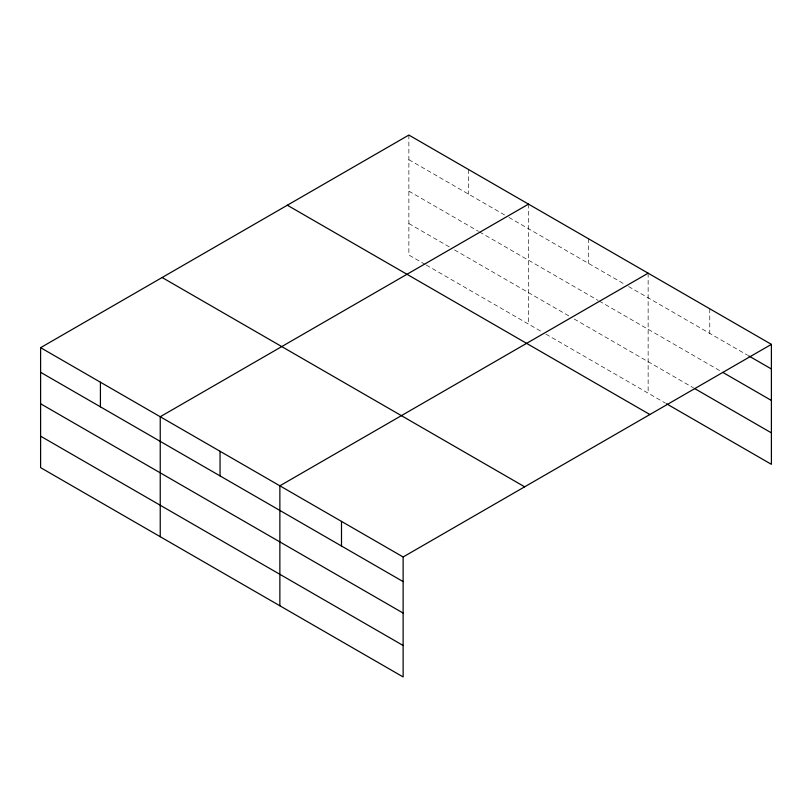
<?xml version="1.0" encoding="UTF-8"?>
<svg xmlns="http://www.w3.org/2000/svg" width="812" height="812" viewBox="0 0 812 812"><rect width="100%" height="100%" fill="white"/><g stroke="black" fill="none" stroke-linecap="round" stroke-linejoin="round"><path stroke-width="0.61" stroke-dasharray="4.06 3.04" d="M408.872 159.68L504.577 214.936M508.931 217.443L624.215 284.007M628.569 286.514L747.608 355.25M408.872 191.145L478.481 231.329M479.567 231.958L598.109 300.399M599.195 301.029L721.665 371.734M408.872 223.564L450.203 247.416M454.547 249.934L569.831 316.487M574.186 319.004L693.549 387.923M425.183 264.438L408.872 255.019L408.872 135.056M426.27 265.067L541.553 331.631M545.908 334.138L665.444 403.148M709.769 308.773L709.769 333.397M648.138 273.197L648.138 393.16M588.324 238.657L588.324 263.281M528.51 204.127L528.51 324.089M468.686 169.586L468.686 194.21"/><path stroke-width="1.22" d="M40.6 347.678L403.128 556.981L403.128 676.944L40.6 467.641L40.6 347.678L408.872 135.056L771.4 344.359L771.4 464.322L666.52 403.777M528.51 204.127L160.238 416.739L160.238 536.712M648.138 273.197L279.866 485.809L279.866 605.782M403.128 556.981L771.4 344.359M748.694 355.869L771.4 368.983M722.741 372.353L771.4 400.448M694.636 388.542L771.4 432.867M287.346 205.223L649.874 414.526M162.126 277.511L524.653 486.814M40.6 372.302L403.128 581.605M40.6 403.767L403.128 613.07M40.6 436.176L403.128 645.479M341.497 521.395L341.497 546.019M220.052 451.279L220.052 475.903M100.414 382.208L100.414 406.832"/></g></svg>
